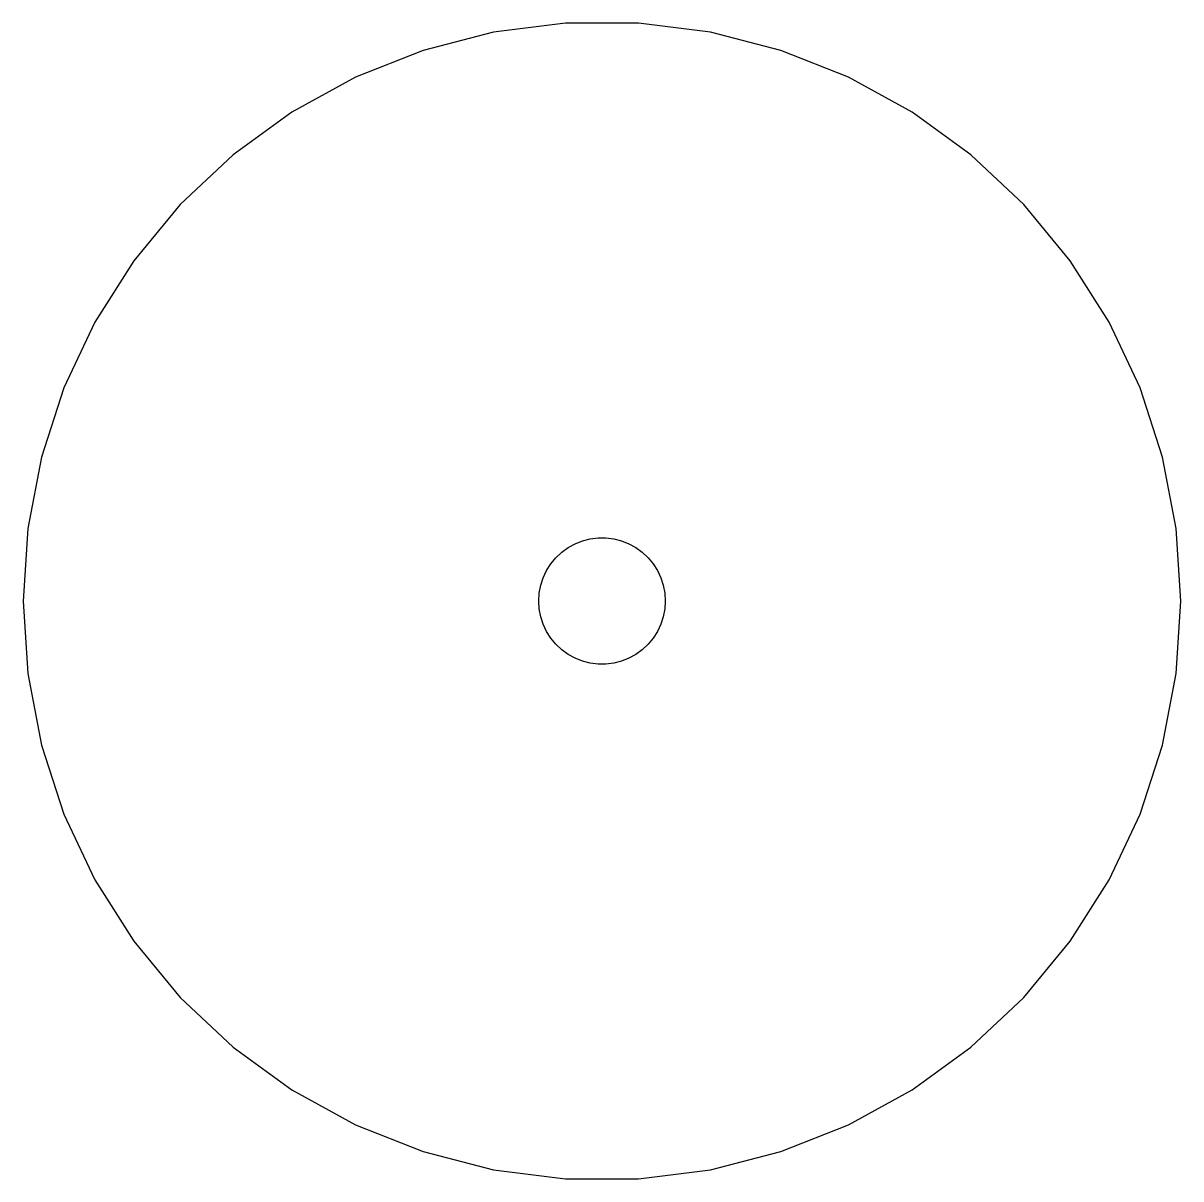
# Model space of a CAD drawing. Header units: metres. Extents: x -14 to 14, y 96 to 232.
# Drawn here: x -13.74 to 13.74, y 96.29 to 123.71 of the extents above.
import ezdxf

# ---------------------------------------------------------------- set-up
doc = ezdxf.new("R2010")
doc.units = ezdxf.units.M

msp = doc.modelspace()

# ---------------------------------------------------------------- linework, layer by layer
for p, q in [((-0.862656, 123.712), (-2.5744, 123.495)), ((0.862656, 123.712), (-0.862656, 123.712)), ((2.5744, 123.495), (0.862656, 123.712)), ((-2.5744, 123.495), (-4.24553, 123.066)), ((4.24553, 123.066), (2.5744, 123.495)), ((-4.24553, 123.066), (-5.84972, 122.431)), ((5.84972, 122.431), (4.24553, 123.066)), ((-5.84972, 122.431), (-7.36163, 121.6)), ((7.36163, 121.6), (5.84972, 122.431)), ((-7.36163, 121.6), (-8.75746, 120.586)), ((8.75746, 120.586), (7.36163, 121.6)), ((-8.75746, 120.586), (-10.0152, 119.405)), ((10.0152, 119.405), (8.75746, 120.586)), ((-10.0152, 119.405), (-11.115, 118.075)), ((11.115, 118.075), (10.0152, 119.405)), ((-11.115, 118.075), (-12.0394, 116.619)), ((12.0394, 116.619), (11.115, 118.075)), ((-12.0394, 116.619), (-12.774, 115.058)), ((12.774, 115.058), (12.0394, 116.619)), ((-12.774, 115.058), (-13.3072, 113.417)), ((13.3072, 113.417), (12.774, 115.058)), ((-13.3072, 113.417), (-13.6305, 111.722)), ((13.6305, 111.722), (13.3072, 113.417)), ((-13.6305, 111.722), (-13.7388, 110)), ((13.7388, 110), (13.6305, 111.722)), ((-0.803726, 111.266), (-0.638657, 111.357)), ((-0.638657, 111.357), (-0.463516, 111.427)), ((-0.463516, 111.427), (-0.281067, 111.473)), ((-0.281067, 111.473), (-0.094177, 111.497)), ((-0.094177, 111.497), (0.094177, 111.497)), ((0.094177, 111.497), (0.281067, 111.473)), ((0.281067, 111.473), (0.463516, 111.427)), ((0.463516, 111.427), (0.638657, 111.357)), ((0.638657, 111.357), (0.803726, 111.266)), ((-1.21352, 110.882), (-1.09344, 111.027)), ((-1.09344, 111.027), (-0.956131, 111.156)), ((-0.956131, 111.156), (-0.803726, 111.266)), ((0.803726, 111.266), (0.956131, 111.156)), ((0.956131, 111.156), (1.09344, 111.027)), ((1.09344, 111.027), (1.21352, 110.882)), ((-1.31445, 110.723), (-1.21352, 110.882)), ((1.21352, 110.882), (1.31445, 110.723)), ((-1.45287, 110.373), (-1.39465, 110.552)), ((-1.39465, 110.552), (-1.31445, 110.723)), ((1.31445, 110.723), (1.39465, 110.552)), ((1.39465, 110.552), (1.45287, 110.373)), ((-1.5, 110), (-1.48816, 110.188)), ((-1.48816, 110.188), (-1.45287, 110.373)), ((1.45287, 110.373), (1.48816, 110.188)), ((1.48816, 110.188), (1.5, 110)), ((-13.7388, 110), (-13.6305, 108.278)), ((-1.48816, 109.812), (-1.5, 110)), ((1.5, 110), (1.48816, 109.812)), ((13.6305, 108.278), (13.7388, 110)), ((-1.45287, 109.627), (-1.48816, 109.812)), ((1.48816, 109.812), (1.45287, 109.627)), ((-1.39465, 109.448), (-1.45287, 109.627)), ((-1.31445, 109.277), (-1.39465, 109.448)), ((1.39465, 109.448), (1.31445, 109.277)), ((1.45287, 109.627), (1.39465, 109.448)), ((-1.21352, 109.118), (-1.31445, 109.277)), ((-1.09344, 108.973), (-1.21352, 109.118)), ((1.21352, 109.118), (1.09344, 108.973)), ((1.31445, 109.277), (1.21352, 109.118)), ((-0.956131, 108.844), (-1.09344, 108.973)), ((-0.803726, 108.734), (-0.956131, 108.844)), ((0.956131, 108.844), (0.803726, 108.734)), ((1.09344, 108.973), (0.956131, 108.844)), ((-0.638657, 108.643), (-0.803726, 108.734)), ((-0.463516, 108.573), (-0.638657, 108.643)), ((-0.281067, 108.527), (-0.463516, 108.573)), ((0.463516, 108.573), (0.281067, 108.527)), ((0.638657, 108.643), (0.463516, 108.573)), ((0.803726, 108.734), (0.638657, 108.643)), ((-13.6305, 108.278), (-13.3072, 106.583)), ((-0.094177, 108.503), (-0.281067, 108.527)), ((0.094177, 108.503), (-0.094177, 108.503)), ((0.281067, 108.527), (0.094177, 108.503)), ((13.3072, 106.583), (13.6305, 108.278)), ((-13.3072, 106.583), (-12.774, 104.942)), ((12.774, 104.942), (13.3072, 106.583)), ((-12.774, 104.942), (-12.0394, 103.381)), ((12.0394, 103.381), (12.774, 104.942)), ((-12.0394, 103.381), (-11.115, 101.925)), ((11.115, 101.925), (12.0394, 103.381)), ((-11.115, 101.925), (-10.0152, 100.595)), ((10.0152, 100.595), (11.115, 101.925)), ((-10.0152, 100.595), (-8.75746, 99.414)), ((8.75746, 99.414), (10.0152, 100.595)), ((-8.75746, 99.414), (-7.36163, 98.3999)), ((7.36163, 98.3999), (8.75746, 99.414)), ((-7.36163, 98.3999), (-5.84972, 97.5687)), ((5.84972, 97.5687), (7.36163, 98.3999)), ((-5.84972, 97.5687), (-4.24553, 96.9336)), ((4.24553, 96.9336), (5.84972, 97.5687)), ((-4.24553, 96.9336), (-2.5744, 96.5045)), ((2.5744, 96.5045), (4.24553, 96.9336)), ((-2.5744, 96.5045), (-0.862656, 96.2883)), ((0.862656, 96.2883), (2.5744, 96.5045)), ((-0.862656, 96.2883), (0.862656, 96.2883))]:
    msp.add_line(p, q)

doc.saveas('drawing.dxf')
